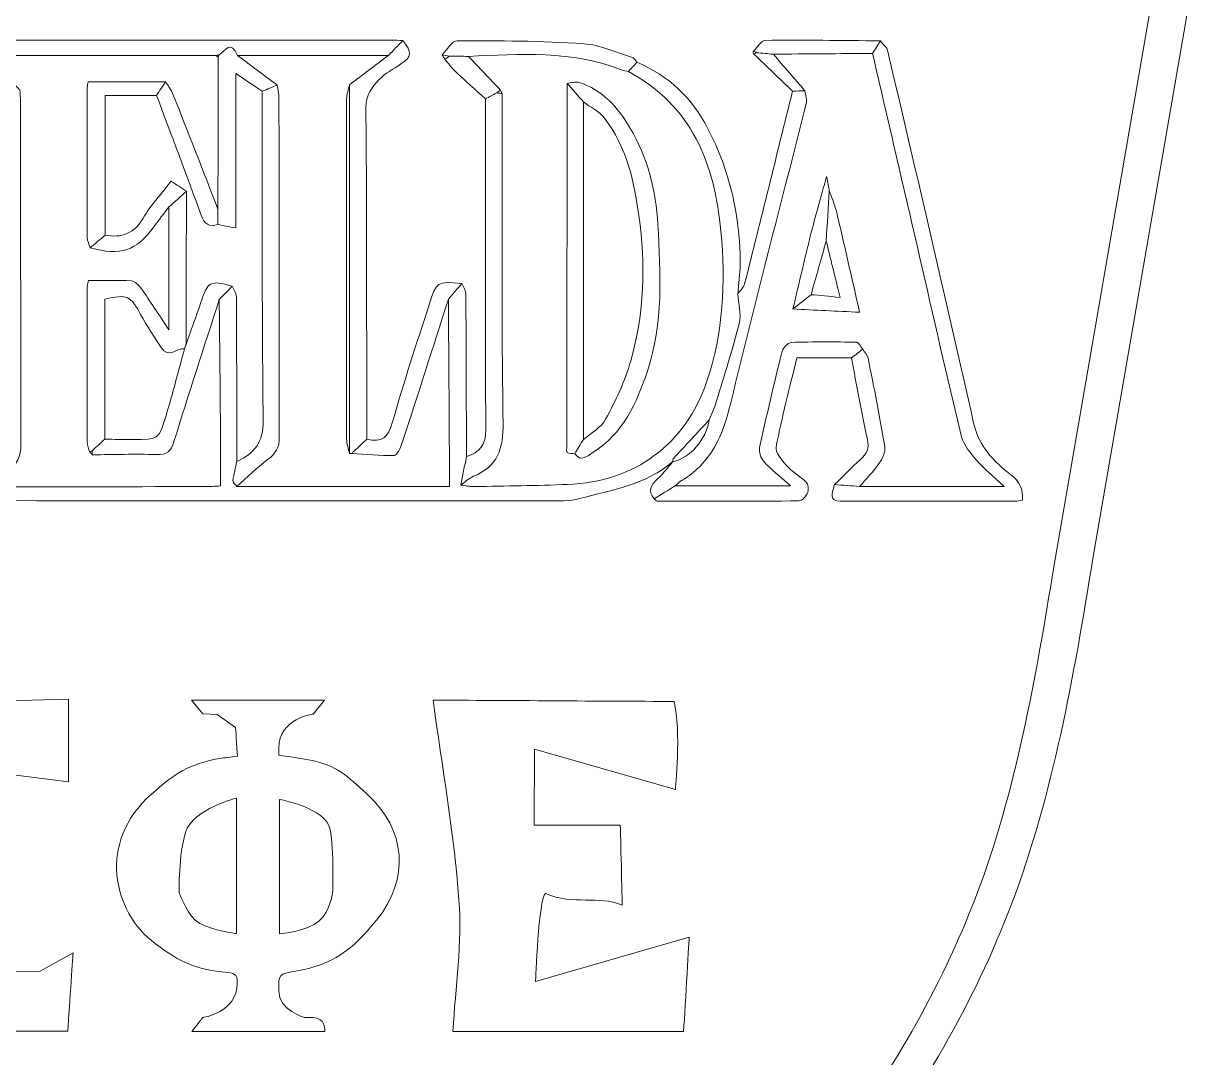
# Model space of a CAD drawing. Header units: inches. Extents: x 0 to 12, y 0 to 12.
# Drawn here: x 1.78 to 2.808, y 9.18 to 10.085 of the extents above; entities that cross this region are included whole.
import ezdxf

# ---------------------------------------------------------------- set-up
doc = ezdxf.new("R2010")
doc.units = ezdxf.units.IN
doc.header["$MEASUREMENT"] = 0

msp = doc.modelspace()

# ---------------------------------------------------------------- linework, layer by layer
at = {"color": 250, "lineweight": 0}
msp.add_line((2.7159, 9.6169), (2.8084, 10.1521), dxfattribs=at)
at = {"color": 5, "lineweight": 0}
msp.add_line((2.6817, 9.6097), (2.7695, 10.1181), dxfattribs=at)
for points, knots in [([(2.1118, 10.0703), (2.1076, 10.066), (2.1033, 10.0617), (2.0991, 10.0574), (2.0551, 10.0574), (2.011, 10.0574), (1.967, 10.0574), (1.9616, 10.0711), (1.956, 10.0617), (1.9505, 10.0575), (1.9495, 10.0575), (1.9486, 10.0574), (1.9476, 10.0574), (1.8816, 10.0574), (1.8157, 10.0574), (1.7497, 10.0574), (1.7487, 10.0574), (1.7477, 10.0574), (1.7468, 10.0574), (1.7439, 10.0586), (1.741, 10.0599), (1.7372, 10.0615), (1.7395, 10.0649), (1.7414, 10.0678), (1.7433, 10.0707), (1.8625, 10.0707), (1.9817, 10.0707), (2.1009, 10.0707), (2.1045, 10.0707), (2.1082, 10.0705), (2.1118, 10.0703)], [0, 0, 0, 0, 1, 1, 1, 2, 2, 2, 3, 3, 3, 4, 4, 4, 5, 5, 5, 6, 6, 6, 7, 7, 7, 8, 8, 8, 9, 9, 9, 10, 10, 10, 10]), ([(2.0017, 10.0314), (1.9974, 10.0296), (1.993, 10.0278), (1.9887, 10.026), (1.9814, 10.0308), (1.9741, 10.0357), (1.9654, 10.0415), (1.9654, 9.9957), (1.9654, 9.9516), (1.9654, 9.9063), (1.9594, 9.9074), (1.9546, 9.9083), (1.9498, 9.9093), (1.9498, 9.9138), (1.9498, 9.9183), (1.9498, 9.9229), (1.95, 9.9672), (1.9501, 10.0115), (1.9502, 10.0558), (1.9504, 10.0564), (1.9505, 10.0569), (1.9505, 10.0575), (1.956, 10.0617), (1.9616, 10.0711), (1.967, 10.0574), (1.9785, 10.0487), (1.9901, 10.04), (2.0017, 10.0314)], [0, 0, 0, 0, 1, 1, 1, 2, 2, 2, 3, 3, 3, 4, 4, 4, 5, 5, 5, 6, 6, 6, 7, 7, 7, 8, 8, 8, 9, 9, 9, 9]), ([(2.1118, 10.0703), (2.12, 10.0604), (2.1196, 10.0561), (2.1098, 10.0496), (2.1034, 10.0453), (2.0962, 10.0416), (2.091, 10.0362), (2.0846, 10.0296), (2.0793, 10.0229), (2.0794, 10.0114), (2.0803, 9.9147), (2.08, 9.818), (2.0801, 9.7213), (2.0758, 9.7172), (2.0714, 9.7131), (2.067, 9.709), (2.0664, 9.709), (2.0657, 9.7089), (2.0651, 9.7089), (2.0651, 9.8165), (2.0651, 9.9241), (2.0651, 10.0317), (2.0764, 10.0403), (2.0878, 10.0488), (2.0991, 10.0574), (2.1033, 10.0617), (2.1076, 10.066), (2.1118, 10.0703)], [0, 0, 0, 0, 1, 1, 1, 2, 2, 2, 3, 3, 3, 4, 4, 4, 5, 5, 5, 6, 6, 6, 7, 7, 7, 8, 8, 8, 9, 9, 9, 9]), ([(2.3167, 10.0514), (2.3142, 10.0487), (2.3117, 10.046), (2.3092, 10.0433), (2.3073, 10.0438), (2.3052, 10.044), (2.3033, 10.0447), (2.2598, 10.062), (2.2143, 10.0583), (2.1691, 10.0565), (2.1636, 10.0566), (2.1581, 10.0567), (2.1526, 10.0568), (2.1504, 10.0572), (2.1482, 10.0576), (2.1461, 10.058), (2.1505, 10.0622), (2.1548, 10.0702), (2.1592, 10.0702), (2.1962, 10.0703), (2.2332, 10.07), (2.27, 10.0676), (2.2842, 10.0666), (2.2981, 10.0601), (2.312, 10.0559), (2.3139, 10.0553), (2.3152, 10.0529), (2.3167, 10.0514)], [0, 0, 0, 0, 1, 1, 1, 2, 2, 2, 3, 3, 3, 4, 4, 4, 5, 5, 5, 6, 6, 6, 7, 7, 7, 8, 8, 8, 9, 9, 9, 9]), ([(2.1972, 10.027), (2.1878, 10.0368), (2.1785, 10.0467), (2.1691, 10.0565), (2.2143, 10.0583), (2.2598, 10.062), (2.3033, 10.0447), (2.3052, 10.044), (2.3073, 10.0438), (2.3092, 10.0433), (2.3649, 10.0133), (2.3846, 9.9627), (2.3902, 9.9034), (2.3944, 9.8587), (2.3924, 9.8149), (2.3779, 9.7722), (2.3591, 9.7167), (2.3147, 9.684), (2.256, 9.6818), (2.2288, 9.6808), (2.2016, 9.6804), (2.1744, 9.6799), (2.1704, 9.6798), (2.1664, 9.6808), (2.1625, 9.6813), (2.1661, 9.6839), (2.1695, 9.6872), (2.1735, 9.6889), (2.1948, 9.6976), (2.1999, 9.713), (2.1995, 9.7356), (2.1981, 9.8317), (2.1988, 9.9278), (2.1988, 10.0239), (2.1982, 10.025), (2.1977, 10.026), (2.1972, 10.027)], [0, 0, 0, 0, 1, 1, 1, 2, 2, 2, 3, 3, 3, 4, 4, 4, 5, 5, 5, 6, 6, 6, 7, 7, 7, 8, 8, 8, 9, 9, 9, 10, 10, 10, 11, 11, 11, 12, 12, 12, 12]), ([(2.5299, 10.0701), (2.5276, 10.0665), (2.5253, 10.0628), (2.523, 10.0591), (2.4941, 10.0589), (2.4651, 10.0587), (2.4362, 10.0584), (2.4313, 10.0589), (2.4264, 10.0593), (2.4216, 10.0597), (2.4207, 10.0602), (2.4198, 10.0606), (2.4189, 10.0611), (2.4222, 10.0644), (2.4254, 10.0704), (2.4288, 10.0705), (2.4625, 10.0709), (2.4962, 10.0704), (2.5299, 10.0701)], [0, 0, 0, 0, 1, 1, 1, 2, 2, 2, 3, 3, 3, 4, 4, 4, 5, 5, 5, 6, 6, 6, 6]), ([(2.5299, 10.0701), (2.5321, 10.0671), (2.5356, 10.0643), (2.5364, 10.0608), (2.5617, 9.9524), (2.5873, 9.8441), (2.6115, 9.7354), (2.616, 9.7148), (2.6291, 9.7021), (2.6437, 9.6906), (2.652, 9.6841), (2.6549, 9.678), (2.6543, 9.668), (2.6521, 9.6677), (2.6499, 9.6672), (2.6476, 9.6672), (2.598, 9.6671), (2.5484, 9.6671), (2.4987, 9.6671), (2.4866, 9.6671), (2.4856, 9.6689), (2.4898, 9.6817), (2.4971, 9.6812), (2.5043, 9.6806), (2.5116, 9.68), (2.5528, 9.68), (2.5941, 9.68), (2.6382, 9.68), (2.6285, 9.6891), (2.6206, 9.6955), (2.6141, 9.703), (2.6088, 9.7091), (2.6028, 9.7161), (2.601, 9.7236), (2.5882, 9.776), (2.5763, 9.8286), (2.5642, 9.8812), (2.5505, 9.9405), (2.5367, 9.9998), (2.523, 10.0591), (2.5253, 10.0628), (2.5276, 10.0665), (2.5299, 10.0701)], [0, 0, 0, 0, 1, 1, 1, 2, 2, 2, 3, 3, 3, 4, 4, 4, 5, 5, 5, 6, 6, 6, 7, 7, 7, 8, 8, 8, 9, 9, 9, 10, 10, 10, 11, 11, 11, 12, 12, 12, 13, 13, 13, 14, 14, 14, 14]), ([(2.3167, 10.0514), (2.3445, 10.0395), (2.3648, 10.0206), (2.3789, 9.9932), (2.3983, 9.9557), (2.4071, 9.9164), (2.4071, 9.8747), (2.4071, 9.866), (2.4057, 9.8573), (2.4049, 9.8485), (2.4055, 9.8402), (2.4082, 9.8314), (2.4064, 9.8236), (2.4007, 9.8006), (2.3934, 9.7779), (2.3865, 9.7551), (2.3848, 9.7494), (2.3822, 9.7439), (2.38, 9.7383), (2.3695, 9.7269), (2.3589, 9.7155), (2.3483, 9.7041), (2.3479, 9.7036), (2.3482, 9.7025), (2.3482, 9.7017), (2.3482, 9.7017), (2.3482, 9.7019), (2.3482, 9.7019), (2.3247, 9.6815), (2.2948, 9.677), (2.2663, 9.6694), (2.2578, 9.6671), (2.2485, 9.6674), (2.2396, 9.6674), (2.0853, 9.6673), (1.9309, 9.6672), (1.7766, 9.6676), (1.7648, 9.6676), (1.7601, 9.6633), (1.7571, 9.6526), (1.7501, 9.6277), (1.7418, 9.6033), (1.7346, 9.5785), (1.7321, 9.57), (1.7285, 9.5665), (1.7188, 9.5665), (1.5959, 9.5668), (1.4729, 9.5666), (1.35, 9.5661), (1.3384, 9.5661), (1.334, 9.5709), (1.3338, 9.5815), (1.3392, 9.5811), (1.3447, 9.5806), (1.3501, 9.5801), (1.3553, 9.5799), (1.3606, 9.5794), (1.3659, 9.5794), (1.4549, 9.5794), (1.5439, 9.5794), (1.633, 9.5794), (1.6578, 9.5794), (1.6826, 9.5791), (1.7074, 9.5796), (1.7114, 9.5797), (1.7179, 9.5822), (1.7189, 9.5851), (1.7299, 9.6161), (1.74, 9.6473), (1.7503, 9.6785), (1.7551, 9.679), (1.76, 9.6798), (1.7648, 9.6798), (1.8225, 9.6799), (1.8803, 9.6798), (1.9381, 9.6799), (1.9424, 9.6799), (1.9467, 9.6802), (1.9521, 9.6805), (1.9521, 9.6991), (1.9522, 9.7165), (1.952, 9.7339), (1.9518, 9.7705), (1.9514, 9.8071), (1.951, 9.8437), (1.9548, 9.8476), (1.9586, 9.8515), (1.9624, 9.8554), (1.9637, 9.8523), (1.966, 9.8492), (1.966, 9.8461), (1.9663, 9.798), (1.9663, 9.75), (1.9664, 9.7019), (1.9652, 9.6964), (1.9637, 9.6909), (1.963, 9.6853), (1.9628, 9.6837), (1.9652, 9.6817), (1.9664, 9.68), (2.0281, 9.68), (2.0898, 9.68), (2.1525, 9.68), (2.1525, 9.6918), (2.1526, 9.7019), (2.1525, 9.712), (2.1522, 9.756), (2.1519, 9.7999), (2.1516, 9.8439), (2.1555, 9.8485), (2.1594, 9.8532), (2.1634, 9.8578), (2.1646, 9.8547), (2.1669, 9.8516), (2.1669, 9.8485), (2.1673, 9.8011), (2.1673, 9.7536), (2.1674, 9.7062), (2.1658, 9.6979), (2.1641, 9.6896), (2.1625, 9.6813), (2.1664, 9.6808), (2.1704, 9.6798), (2.1744, 9.6799), (2.2016, 9.6804), (2.2288, 9.6808), (2.256, 9.6818), (2.3147, 9.684), (2.3591, 9.7167), (2.3779, 9.7722), (2.3924, 9.8149), (2.3944, 9.8587), (2.3902, 9.9034), (2.3846, 9.9627), (2.3649, 10.0133), (2.3092, 10.0433), (2.3117, 10.046), (2.3142, 10.0487), (2.3167, 10.0514)], [0, 0, 0, 0, 1, 1, 1, 2, 2, 2, 3, 3, 3, 4, 4, 4, 5, 5, 5, 6, 6, 6, 7, 7, 7, 8, 8, 8, 9, 9, 9, 10, 10, 10, 11, 11, 11, 12, 12, 12, 13, 13, 13, 14, 14, 14, 15, 15, 15, 16, 16, 16, 17, 17, 17, 18, 18, 18, 19, 19, 19, 20, 20, 20, 21, 21, 21, 22, 22, 22, 23, 23, 23, 24, 24, 24, 25, 25, 25, 26, 26, 26, 27, 27, 27, 28, 28, 28, 29, 29, 29, 30, 30, 30, 31, 31, 31, 32, 32, 32, 33, 33, 33, 34, 34, 34, 35, 35, 35, 36, 36, 36, 37, 37, 37, 38, 38, 38, 39, 39, 39, 40, 40, 40, 41, 41, 41, 42, 42, 42, 43, 43, 43, 44, 44, 44, 45, 45, 45, 46, 46, 46, 46]), ([(1.7497, 10.0574), (1.8157, 10.0574), (1.8816, 10.0574), (1.9476, 10.0574), (1.9485, 10.0569), (1.9493, 10.0563), (1.9502, 10.0558), (1.9501, 10.0115), (1.95, 9.9672), (1.9498, 9.9229), (1.9368, 9.9564), (1.9238, 9.99), (1.9105, 10.0234), (1.909, 10.0273), (1.9063, 10.0307), (1.9041, 10.0343), (1.8817, 10.0343), (1.8593, 10.0343), (1.8362, 10.0343), (1.836, 10.033), (1.8355, 10.031), (1.8355, 10.0291), (1.8354, 9.9854), (1.8354, 9.9416), (1.8355, 9.8979), (1.8355, 9.8949), (1.8371, 9.8919), (1.8379, 9.8889), (1.8649, 9.8817), (1.8782, 9.8861), (1.8937, 9.9072), (1.898, 9.9131), (1.9025, 9.9188), (1.9069, 9.9247), (1.9069, 9.8898), (1.9069, 9.855), (1.9069, 9.8172), (1.8978, 9.8309), (1.8906, 9.8422), (1.8829, 9.853), (1.8808, 9.856), (1.8772, 9.8598), (1.8741, 9.86), (1.8617, 9.8608), (1.8493, 9.8603), (1.8364, 9.8603), (1.8359, 9.857), (1.8354, 9.8551), (1.8354, 9.8531), (1.8354, 9.8085), (1.8353, 9.7638), (1.8355, 9.7192), (1.8355, 9.7161), (1.8368, 9.713), (1.8376, 9.7099), (1.8384, 9.7092), (1.8392, 9.7085), (1.8399, 9.7078), (1.8587, 9.7079), (1.8774, 9.7086), (1.8961, 9.7079), (1.9054, 9.7075), (1.9087, 9.711), (1.9113, 9.7193), (1.9242, 9.7608), (1.9377, 9.8022), (1.951, 9.8437), (1.9514, 9.8071), (1.9518, 9.7705), (1.952, 9.7339), (1.9522, 9.7165), (1.9521, 9.6991), (1.9521, 9.6805), (1.9467, 9.6802), (1.9424, 9.6799), (1.9381, 9.6799), (1.8803, 9.6798), (1.8225, 9.6799), (1.7648, 9.6798), (1.76, 9.6798), (1.7551, 9.679), (1.7503, 9.6785), (1.7503, 9.6785), (1.7496, 9.6795), (1.7496, 9.6795), (1.7545, 9.6842), (1.7589, 9.6899), (1.7646, 9.6934), (1.774, 9.699), (1.7774, 9.7061), (1.7774, 9.7172), (1.777, 9.816), (1.7772, 9.9148), (1.7771, 10.0135), (1.7771, 10.018), (1.7767, 10.0224), (1.7765, 10.0269), (1.7675, 10.0364), (1.7584, 10.0459), (1.7494, 10.0554), (1.7495, 10.0561), (1.7496, 10.0567), (1.7497, 10.0574)], [0, 0, 0, 0, 1, 1, 1, 2, 2, 2, 3, 3, 3, 4, 4, 4, 5, 5, 5, 6, 6, 6, 7, 7, 7, 8, 8, 8, 9, 9, 9, 10, 10, 10, 11, 11, 11, 12, 12, 12, 13, 13, 13, 14, 14, 14, 15, 15, 15, 16, 16, 16, 17, 17, 17, 18, 18, 18, 19, 19, 19, 20, 20, 20, 21, 21, 21, 22, 22, 22, 23, 23, 23, 24, 24, 24, 25, 25, 25, 26, 26, 26, 27, 27, 27, 28, 28, 28, 29, 29, 29, 30, 30, 30, 31, 31, 31, 32, 32, 32, 33, 33, 33, 34, 34, 34, 34]), ([(1.9505, 10.0575), (1.9505, 10.0569), (1.9504, 10.0564), (1.9502, 10.0558), (1.9493, 10.0563), (1.9485, 10.0569), (1.9476, 10.0574), (1.9486, 10.0574), (1.9495, 10.0575), (1.9505, 10.0575)], [0, 0, 0, 0, 1, 1, 1, 2, 2, 2, 3, 3, 3, 3]), ([(2.067, 9.709), (2.0794, 9.7082), (2.0918, 9.7067), (2.1041, 9.7071), (2.1067, 9.7072), (2.1099, 9.7142), (2.1113, 9.7185), (2.1249, 9.7603), (2.1382, 9.8021), (2.1516, 9.8439), (2.1519, 9.7999), (2.1522, 9.756), (2.1525, 9.712), (2.1526, 9.7019), (2.1525, 9.6918), (2.1525, 9.68), (2.0898, 9.68), (2.0281, 9.68), (1.9664, 9.68), (1.9753, 9.6879), (1.9837, 9.6964), (1.9933, 9.7035), (2.0005, 9.7088), (2.0037, 9.7142), (2.0036, 9.7235), (2.0033, 9.8223), (2.0034, 9.921), (2.0033, 10.0197), (2.0033, 10.0236), (2.0023, 10.0275), (2.0017, 10.0314), (1.9901, 10.04), (1.9785, 10.0487), (1.967, 10.0574), (2.011, 10.0574), (2.0551, 10.0574), (2.0991, 10.0574), (2.0878, 10.0488), (2.0764, 10.0403), (2.0651, 10.0317), (2.0642, 10.0275), (2.0625, 10.0233), (2.0625, 10.0191), (2.0624, 9.9199), (2.0624, 9.8206), (2.0625, 9.7214), (2.0625, 9.7172), (2.0642, 9.7131), (2.0651, 9.7089), (2.0657, 9.7089), (2.0664, 9.709), (2.067, 9.709)], [0, 0, 0, 0, 1, 1, 1, 2, 2, 2, 3, 3, 3, 4, 4, 4, 5, 5, 5, 6, 6, 6, 7, 7, 7, 8, 8, 8, 9, 9, 9, 10, 10, 10, 11, 11, 11, 12, 12, 12, 13, 13, 13, 14, 14, 14, 15, 15, 15, 16, 16, 16, 17, 17, 17, 17]), ([(2.1526, 10.0568), (2.1513, 10.0558), (2.1499, 10.0549), (2.1486, 10.054), (2.1478, 10.0553), (2.1469, 10.0566), (2.1461, 10.058), (2.1482, 10.0576), (2.1504, 10.0572), (2.1526, 10.0568)], [0, 0, 0, 0, 1, 1, 1, 2, 2, 2, 3, 3, 3, 3]), ([(2.1526, 10.0568), (2.1581, 10.0567), (2.1636, 10.0566), (2.1691, 10.0565), (2.1785, 10.0467), (2.1878, 10.0368), (2.1972, 10.027), (2.1961, 10.0262), (2.195, 10.0254), (2.1939, 10.0246), (2.1907, 10.0228), (2.1874, 10.0211), (2.1842, 10.0193), (2.1753, 10.0273), (2.1663, 10.0352), (2.1576, 10.0435), (2.1542, 10.0466), (2.1516, 10.0504), (2.1486, 10.054), (2.1499, 10.0549), (2.1513, 10.0558), (2.1526, 10.0568)], [0, 0, 0, 0, 1, 1, 1, 2, 2, 2, 3, 3, 3, 4, 4, 4, 5, 5, 5, 6, 6, 6, 7, 7, 7, 7]), ([(2.4638, 10.0263), (2.4546, 10.037), (2.4454, 10.0477), (2.4362, 10.0584), (2.4651, 10.0587), (2.4941, 10.0589), (2.523, 10.0591), (2.5367, 9.9998), (2.5505, 9.9405), (2.5642, 9.8812), (2.5763, 9.8286), (2.5882, 9.776), (2.601, 9.7236), (2.6028, 9.7161), (2.6088, 9.7091), (2.6141, 9.703), (2.6206, 9.6955), (2.6285, 9.6891), (2.6382, 9.68), (2.5941, 9.68), (2.5528, 9.68), (2.5116, 9.68), (2.5173, 9.6866), (2.5236, 9.6929), (2.5286, 9.7), (2.5315, 9.7041), (2.5344, 9.7101), (2.5337, 9.7147), (2.5295, 9.7407), (2.5243, 9.7666), (2.5191, 9.7924), (2.5186, 9.7952), (2.516, 9.7976), (2.5144, 9.8002), (2.5127, 9.8023), (2.511, 9.8062), (2.5092, 9.8062), (2.4901, 9.8067), (2.471, 9.8068), (2.4519, 9.8061), (2.449, 9.806), (2.4447, 9.8014), (2.4438, 9.7981), (2.4368, 9.7702), (2.4302, 9.7422), (2.4241, 9.7141), (2.4233, 9.7104), (2.4252, 9.7048), (2.4278, 9.7019), (2.434, 9.695), (2.4414, 9.6893), (2.4512, 9.6805), (2.4152, 9.6805), (2.3828, 9.6805), (2.3503, 9.6805), (2.3518, 9.6819), (2.3531, 9.6836), (2.3548, 9.6846), (2.3819, 9.7001), (2.3922, 9.7252), (2.3992, 9.7545), (2.4199, 9.8417), (2.443, 9.9283), (2.465, 10.0151), (2.4659, 10.0186), (2.4642, 10.0226), (2.4638, 10.0263)], [0, 0, 0, 0, 1, 1, 1, 2, 2, 2, 3, 3, 3, 4, 4, 4, 5, 5, 5, 6, 6, 6, 7, 7, 7, 8, 8, 8, 9, 9, 9, 10, 10, 10, 11, 11, 11, 12, 12, 12, 13, 13, 13, 14, 14, 14, 15, 15, 15, 16, 16, 16, 17, 17, 17, 18, 18, 18, 19, 19, 19, 20, 20, 20, 21, 21, 21, 22, 22, 22, 22]), ([(2.4216, 10.0597), (2.4207, 10.0594), (2.4198, 10.059), (2.4189, 10.0587), (2.4187, 10.0592), (2.4185, 10.0597), (2.4184, 10.0603), (2.4184, 10.0605), (2.4187, 10.0608), (2.4189, 10.0611), (2.4198, 10.0606), (2.4207, 10.0602), (2.4216, 10.0597)], [0, 0, 0, 0, 1, 1, 1, 2, 2, 2, 3, 3, 3, 4, 4, 4, 4]), ([(2.4216, 10.0597), (2.4264, 10.0593), (2.4313, 10.0589), (2.4362, 10.0584), (2.4454, 10.0477), (2.4546, 10.037), (2.4638, 10.0263), (2.4602, 10.0263), (2.4566, 10.0262), (2.453, 10.0261), (2.4416, 10.037), (2.4303, 10.0478), (2.4189, 10.0587), (2.4198, 10.059), (2.4207, 10.0594), (2.4216, 10.0597)], [0, 0, 0, 0, 1, 1, 1, 2, 2, 2, 3, 3, 3, 4, 4, 4, 5, 5, 5, 5]), ([(1.8961, 10.0223), (1.8815, 10.0223), (1.8669, 10.0223), (1.8511, 10.0223), (1.8511, 9.981), (1.8511, 9.9405), (1.8511, 9.9), (1.8467, 9.8963), (1.8423, 9.8926), (1.8379, 9.8889), (1.8371, 9.8919), (1.8355, 9.8949), (1.8355, 9.8979), (1.8354, 9.9416), (1.8354, 9.9854), (1.8355, 10.0291), (1.8355, 10.031), (1.836, 10.033), (1.8362, 10.0343), (1.8593, 10.0343), (1.8817, 10.0343), (1.9041, 10.0343), (1.9014, 10.0303), (1.8987, 10.0263), (1.8961, 10.0223)], [0, 0, 0, 0, 1, 1, 1, 2, 2, 2, 3, 3, 3, 4, 4, 4, 5, 5, 5, 6, 6, 6, 7, 7, 7, 8, 8, 8, 8]), ([(1.8961, 10.0223), (1.8987, 10.0263), (1.9014, 10.0303), (1.9041, 10.0343), (1.9063, 10.0307), (1.909, 10.0273), (1.9105, 10.0234), (1.9238, 9.99), (1.9368, 9.9564), (1.9498, 9.9229), (1.9498, 9.9183), (1.9498, 9.9138), (1.9498, 9.9093), (1.9421, 9.9069), (1.938, 9.9098), (1.9352, 9.9174), (1.9225, 9.9525), (1.9092, 9.9874), (1.8961, 10.0223)], [0, 0, 0, 0, 1, 1, 1, 2, 2, 2, 3, 3, 3, 4, 4, 4, 5, 5, 5, 6, 6, 6, 6]), ([(1.9664, 9.7019), (1.9818, 9.709), (1.9897, 9.7185), (1.9895, 9.7379), (1.9882, 9.8339), (1.9888, 9.9299), (1.9887, 10.026), (1.993, 10.0278), (1.9974, 10.0296), (2.0017, 10.0314), (2.0023, 10.0275), (2.0033, 10.0236), (2.0033, 10.0197), (2.0034, 9.921), (2.0033, 9.8223), (2.0036, 9.7235), (2.0037, 9.7142), (2.0005, 9.7088), (1.9933, 9.7035), (1.9837, 9.6964), (1.9753, 9.6879), (1.9664, 9.68), (1.9652, 9.6817), (1.9628, 9.6837), (1.963, 9.6853), (1.9637, 9.6909), (1.9652, 9.6964), (1.9664, 9.7019)], [0, 0, 0, 0, 1, 1, 1, 2, 2, 2, 3, 3, 3, 4, 4, 4, 5, 5, 5, 6, 6, 6, 7, 7, 7, 8, 8, 8, 9, 9, 9, 9]), ([(2.0651, 9.7089), (2.0642, 9.7131), (2.0625, 9.7172), (2.0625, 9.7214), (2.0624, 9.8206), (2.0624, 9.9199), (2.0625, 10.0191), (2.0625, 10.0233), (2.0642, 10.0275), (2.0651, 10.0317), (2.0651, 9.9241), (2.0651, 9.8165), (2.0651, 9.7089)], [0, 0, 0, 0, 1, 1, 1, 2, 2, 2, 3, 3, 3, 4, 4, 4, 4]), ([(2.2623, 9.7087), (2.268, 9.701), (2.2735, 9.7069), (2.2781, 9.7097), (2.3045, 9.7264), (2.3165, 9.7529), (2.3259, 9.7811), (2.3399, 9.823), (2.3374, 9.8664), (2.3351, 9.9093), (2.3335, 9.9389), (2.3261, 9.968), (2.3105, 9.9941), (2.2999, 10.0119), (2.2867, 10.0272), (2.2661, 10.0337), (2.263, 10.0347), (2.2591, 10.0332), (2.2556, 10.0329), (2.2555, 9.9271), (2.2554, 9.8213), (2.2554, 9.7155), (2.2554, 9.7135), (2.2547, 9.7104), (2.2557, 9.7097), (2.2573, 9.7085), (2.26, 9.709), (2.2623, 9.7087)], [0, 0, 0, 0, 1, 1, 1, 2, 2, 2, 3, 3, 3, 4, 4, 4, 5, 5, 5, 6, 6, 6, 7, 7, 7, 8, 8, 8, 9, 9, 9, 9]), ([(2.2699, 9.7212), (2.2673, 9.7171), (2.2648, 9.7129), (2.2623, 9.7087), (2.26, 9.709), (2.2573, 9.7085), (2.2557, 9.7097), (2.2547, 9.7104), (2.2554, 9.7135), (2.2554, 9.7155), (2.2554, 9.8213), (2.2555, 9.9271), (2.2556, 10.0329), (2.2603, 10.0275), (2.2651, 10.0222), (2.2698, 10.0168), (2.2698, 9.9183), (2.2698, 9.8198), (2.2699, 9.7212)], [0, 0, 0, 0, 1, 1, 1, 2, 2, 2, 3, 3, 3, 4, 4, 4, 5, 5, 5, 6, 6, 6, 6]), ([(2.2556, 10.0329), (2.2591, 10.0332), (2.263, 10.0347), (2.2661, 10.0337), (2.2867, 10.0272), (2.2999, 10.0119), (2.3105, 9.9941), (2.3261, 9.968), (2.3335, 9.9389), (2.3351, 9.9093), (2.3374, 9.8664), (2.3399, 9.823), (2.3259, 9.7811), (2.3165, 9.7529), (2.3045, 9.7264), (2.2781, 9.7097), (2.2735, 9.7069), (2.268, 9.701), (2.2623, 9.7087), (2.2648, 9.7129), (2.2673, 9.7171), (2.2699, 9.7212), (2.2765, 9.727), (2.2854, 9.7315), (2.2893, 9.7388), (2.2981, 9.7551), (2.3062, 9.7723), (2.3113, 9.79), (2.3232, 9.8316), (2.3243, 9.8743), (2.3184, 9.917), (2.3143, 9.9473), (2.3075, 9.9773), (2.2884, 10.0023), (2.2838, 10.0083), (2.2761, 10.012), (2.2698, 10.0168), (2.2651, 10.0222), (2.2603, 10.0275), (2.2556, 10.0329)], [0, 0, 0, 0, 1, 1, 1, 2, 2, 2, 3, 3, 3, 4, 4, 4, 5, 5, 5, 6, 6, 6, 7, 7, 7, 8, 8, 8, 9, 9, 9, 10, 10, 10, 11, 11, 11, 12, 12, 12, 13, 13, 13, 13]), ([(2.1625, 9.6813), (2.1641, 9.6896), (2.1658, 9.6979), (2.1674, 9.7062), (2.1793, 9.7097), (2.1845, 9.7165), (2.1844, 9.73), (2.1838, 9.8264), (2.1841, 9.9229), (2.1842, 10.0193), (2.1874, 10.0211), (2.1907, 10.0228), (2.1939, 10.0246), (2.1955, 10.0244), (2.1971, 10.0242), (2.1988, 10.0239), (2.1988, 9.9278), (2.1981, 9.8317), (2.1995, 9.7356), (2.1999, 9.713), (2.1948, 9.6976), (2.1735, 9.6889), (2.1695, 9.6872), (2.1661, 9.6839), (2.1625, 9.6813)], [0, 0, 0, 0, 1, 1, 1, 2, 2, 2, 3, 3, 3, 4, 4, 4, 5, 5, 5, 6, 6, 6, 7, 7, 7, 8, 8, 8, 8]), ([(2.1972, 10.027), (2.1977, 10.026), (2.1982, 10.025), (2.1988, 10.0239), (2.1971, 10.0242), (2.1955, 10.0244), (2.1939, 10.0246), (2.195, 10.0254), (2.1961, 10.0262), (2.1972, 10.027)], [0, 0, 0, 0, 1, 1, 1, 2, 2, 2, 3, 3, 3, 3]), ([(2.38, 9.7383), (2.3822, 9.7439), (2.3848, 9.7494), (2.3865, 9.7551), (2.3934, 9.7779), (2.4007, 9.8006), (2.4064, 9.8236), (2.4082, 9.8314), (2.4055, 9.8402), (2.4049, 9.8485), (2.407, 9.8515), (2.4102, 9.8542), (2.411, 9.8575), (2.4252, 9.9137), (2.439, 9.9699), (2.453, 10.0261), (2.4566, 10.0262), (2.4602, 10.0263), (2.4638, 10.0263), (2.4642, 10.0226), (2.4659, 10.0186), (2.465, 10.0151), (2.443, 9.9283), (2.4199, 9.8417), (2.3992, 9.7545), (2.3922, 9.7252), (2.3819, 9.7001), (2.3548, 9.6846), (2.3531, 9.6836), (2.3518, 9.6819), (2.3503, 9.6805), (2.3441, 9.6768), (2.3379, 9.673), (2.3317, 9.6693), (2.3259, 9.6763), (2.329, 9.6813), (2.3348, 9.6866), (2.3398, 9.6912), (2.3438, 9.6968), (2.3482, 9.7019), (2.3482, 9.7019), (2.3482, 9.7017), (2.3482, 9.7017), (2.363, 9.7046), (2.3774, 9.7211), (2.38, 9.7383)], [0, 0, 0, 0, 1, 1, 1, 2, 2, 2, 3, 3, 3, 4, 4, 4, 5, 5, 5, 6, 6, 6, 7, 7, 7, 8, 8, 8, 9, 9, 9, 10, 10, 10, 11, 11, 11, 12, 12, 12, 13, 13, 13, 14, 14, 14, 15, 15, 15, 15]), ([(2.4851, 9.9389), (2.4845, 9.9422), (2.4839, 9.9455), (2.4827, 9.9513), (2.4776, 9.9327), (2.4729, 9.9165), (2.4688, 9.9002), (2.4634, 9.8786), (2.4584, 9.857), (2.4533, 9.8354), (2.4723, 9.8344), (2.4914, 9.8335), (2.5117, 9.8325), (2.5046, 9.8636), (2.4981, 9.8923), (2.4913, 9.921), (2.4898, 9.9271), (2.4872, 9.9329), (2.4851, 9.9389)], [0, 0, 0, 0, 1, 1, 1, 2, 2, 2, 3, 3, 3, 4, 4, 4, 5, 5, 5, 6, 6, 6, 6]), ([(2.4851, 9.9389), (2.4842, 9.9242), (2.4833, 9.9096), (2.4824, 9.8949), (2.478, 9.8793), (2.4736, 9.8636), (2.4692, 9.8479), (2.4639, 9.8437), (2.4586, 9.8396), (2.4533, 9.8354), (2.4584, 9.857), (2.4634, 9.8786), (2.4688, 9.9002), (2.4729, 9.9165), (2.4776, 9.9327), (2.4827, 9.9513), (2.4839, 9.9455), (2.4845, 9.9422), (2.4851, 9.9389)], [0, 0, 0, 0, 1, 1, 1, 2, 2, 2, 3, 3, 3, 4, 4, 4, 5, 5, 5, 6, 6, 6, 6]), ([(1.9219, 9.8043), (1.9215, 9.8031), (1.9211, 9.8018), (1.9206, 9.8006), (1.9139, 9.8014), (1.9065, 9.7916), (1.9002, 9.8017), (1.8942, 9.8112), (1.8875, 9.8205), (1.8822, 9.8305), (1.8734, 9.847), (1.8705, 9.8486), (1.8508, 9.844), (1.8508, 9.8032), (1.8508, 9.7624), (1.8508, 9.7215), (1.8471, 9.718), (1.8434, 9.7146), (1.8396, 9.7112), (1.8389, 9.7108), (1.8382, 9.7104), (1.8376, 9.7099), (1.8368, 9.713), (1.8355, 9.7161), (1.8355, 9.7192), (1.8353, 9.7638), (1.8354, 9.8085), (1.8354, 9.8531), (1.8354, 9.8551), (1.8359, 9.857), (1.8364, 9.8603), (1.8493, 9.8603), (1.8617, 9.8608), (1.8741, 9.86), (1.8772, 9.8598), (1.8808, 9.856), (1.8829, 9.853), (1.8906, 9.8422), (1.8978, 9.8309), (1.9069, 9.8172), (1.9069, 9.855), (1.9069, 9.8898), (1.9069, 9.9247), (1.912, 9.9292), (1.9172, 9.9338), (1.9223, 9.9384), (1.9222, 9.8937), (1.922, 9.849), (1.9219, 9.8043)], [0, 0, 0, 0, 1, 1, 1, 2, 2, 2, 3, 3, 3, 4, 4, 4, 5, 5, 5, 6, 6, 6, 7, 7, 7, 8, 8, 8, 9, 9, 9, 10, 10, 10, 11, 11, 11, 12, 12, 12, 13, 13, 13, 14, 14, 14, 15, 15, 15, 16, 16, 16, 16]), ([(1.8379, 9.8889), (1.8423, 9.8926), (1.8467, 9.8963), (1.8511, 9.9), (1.8655, 9.8975), (1.8765, 9.9011), (1.8844, 9.9149), (1.8908, 9.926), (1.8999, 9.9356), (1.9089, 9.9473), (1.9135, 9.9442), (1.9179, 9.9413), (1.9223, 9.9384), (1.9172, 9.9338), (1.912, 9.9292), (1.9069, 9.9247), (1.9025, 9.9188), (1.898, 9.9131), (1.8937, 9.9072), (1.8782, 9.8861), (1.8649, 9.8817), (1.8379, 9.8889)], [0, 0, 0, 0, 1, 1, 1, 2, 2, 2, 3, 3, 3, 4, 4, 4, 5, 5, 5, 6, 6, 6, 7, 7, 7, 7]), ([(2.4851, 9.9389), (2.4872, 9.9329), (2.4898, 9.9271), (2.4913, 9.921), (2.4981, 9.8923), (2.5046, 9.8636), (2.5117, 9.8325), (2.4914, 9.8335), (2.4723, 9.8344), (2.4533, 9.8354), (2.4586, 9.8396), (2.4639, 9.8437), (2.4692, 9.8479), (2.4768, 9.8472), (2.4844, 9.8465), (2.4946, 9.8455), (2.49, 9.8641), (2.4862, 9.8795), (2.4824, 9.8949), (2.4833, 9.9096), (2.4842, 9.9242), (2.4851, 9.9389)], [0, 0, 0, 0, 1, 1, 1, 2, 2, 2, 3, 3, 3, 4, 4, 4, 5, 5, 5, 6, 6, 6, 7, 7, 7, 7]), ([(1.9219, 9.8043), (1.9262, 9.8166), (1.9308, 9.8288), (1.9349, 9.8411), (1.9409, 9.8596), (1.943, 9.8608), (1.9624, 9.8554), (1.9586, 9.8515), (1.9548, 9.8476), (1.951, 9.8437), (1.9377, 9.8022), (1.9242, 9.7608), (1.9113, 9.7193), (1.9087, 9.711), (1.9054, 9.7075), (1.8961, 9.7079), (1.8774, 9.7086), (1.8587, 9.7079), (1.84, 9.7078), (1.8398, 9.7089), (1.8397, 9.71), (1.8396, 9.7112), (1.8434, 9.7146), (1.8471, 9.718), (1.8508, 9.7215), (1.8589, 9.7213), (1.8671, 9.7211), (1.8752, 9.721), (1.8978, 9.721), (1.8981, 9.7209), (1.9044, 9.7422), (1.9102, 9.7615), (1.9153, 9.7811), (1.9206, 9.8006), (1.9211, 9.8018), (1.9215, 9.8031), (1.9219, 9.8043)], [0, 0, 0, 0, 1, 1, 1, 2, 2, 2, 3, 3, 3, 4, 4, 4, 5, 5, 5, 6, 6, 6, 7, 7, 7, 8, 8, 8, 9, 9, 9, 10, 10, 10, 11, 11, 11, 12, 12, 12, 12]), ([(2.067, 9.709), (2.0714, 9.7131), (2.0758, 9.7172), (2.0801, 9.7213), (2.0932, 9.7182), (2.0991, 9.7229), (2.1028, 9.7366), (2.1123, 9.7711), (2.1239, 9.805), (2.1347, 9.8391), (2.1413, 9.8596), (2.1414, 9.8596), (2.1633, 9.8578), (2.1594, 9.8532), (2.1555, 9.8485), (2.1516, 9.8439), (2.1382, 9.8021), (2.1249, 9.7603), (2.1113, 9.7185), (2.1099, 9.7142), (2.1067, 9.7072), (2.1041, 9.7071), (2.0918, 9.7067), (2.0794, 9.7082), (2.067, 9.709)], [0, 0, 0, 0, 1, 1, 1, 2, 2, 2, 3, 3, 3, 4, 4, 4, 5, 5, 5, 6, 6, 6, 7, 7, 7, 8, 8, 8, 8]), ([(2.3317, 9.6693), (2.3379, 9.673), (2.3441, 9.6768), (2.3503, 9.6805), (2.3828, 9.6805), (2.4152, 9.6805), (2.4512, 9.6805), (2.4414, 9.6893), (2.434, 9.695), (2.4278, 9.7019), (2.4252, 9.7048), (2.4233, 9.7104), (2.4241, 9.7141), (2.4302, 9.7422), (2.4368, 9.7702), (2.4438, 9.7981), (2.4447, 9.8014), (2.449, 9.806), (2.4519, 9.8061), (2.471, 9.8068), (2.4901, 9.8067), (2.5092, 9.8062), (2.511, 9.8062), (2.5127, 9.8023), (2.5144, 9.8002), (2.5111, 9.7976), (2.5078, 9.7951), (2.5045, 9.7925), (2.4888, 9.7925), (2.473, 9.7925), (2.4567, 9.7925), (2.4503, 9.766), (2.4436, 9.7406), (2.4386, 9.7148), (2.4377, 9.7101), (2.4433, 9.7032), (2.4474, 9.6986), (2.4524, 9.693), (2.4594, 9.6892), (2.4648, 9.6839), (2.4666, 9.682), (2.4672, 9.6773), (2.4662, 9.6747), (2.4649, 9.6717), (2.4614, 9.6675), (2.4588, 9.6674), (2.4173, 9.667), (2.3759, 9.6671), (2.3344, 9.6672), (2.3335, 9.6673), (2.3326, 9.6686), (2.3317, 9.6693)], [0, 0, 0, 0, 1, 1, 1, 2, 2, 2, 3, 3, 3, 4, 4, 4, 5, 5, 5, 6, 6, 6, 7, 7, 7, 8, 8, 8, 9, 9, 9, 10, 10, 10, 11, 11, 11, 12, 12, 12, 13, 13, 13, 14, 14, 14, 15, 15, 15, 16, 16, 16, 17, 17, 17, 17]), ([(2.5045, 9.7925), (2.5078, 9.7951), (2.5111, 9.7976), (2.5144, 9.8002), (2.516, 9.7976), (2.5186, 9.7952), (2.5191, 9.7924), (2.5243, 9.7666), (2.5295, 9.7407), (2.5337, 9.7147), (2.5344, 9.7101), (2.5315, 9.7041), (2.5286, 9.7), (2.5236, 9.6929), (2.5173, 9.6866), (2.5116, 9.68), (2.5043, 9.6806), (2.4971, 9.6812), (2.4898, 9.6817), (2.4973, 9.689), (2.5045, 9.6967), (2.5123, 9.7036), (2.518, 9.7086), (2.5203, 9.7133), (2.5185, 9.7213), (2.5132, 9.7449), (2.5091, 9.7687), (2.5045, 9.7925)], [0, 0, 0, 0, 1, 1, 1, 2, 2, 2, 3, 3, 3, 4, 4, 4, 5, 5, 5, 6, 6, 6, 7, 7, 7, 8, 8, 8, 9, 9, 9, 9]), ([(1.8376, 9.7099), (1.8382, 9.7104), (1.8389, 9.7108), (1.8396, 9.7112), (1.8397, 9.71), (1.8398, 9.7089), (1.84, 9.7078), (1.8392, 9.7085), (1.8384, 9.7092), (1.8376, 9.7099)], [0, 0, 0, 0, 1, 1, 1, 2, 2, 2, 3, 3, 3, 3]), ([(1.9795, 8.6475), (1.8768, 8.724), (1.6964, 8.8582), (1.4712, 9.0776), (1.3254, 9.327), (1.2932, 9.5118), (1.2773, 9.6097)], [0, 0, 0, 0, 0.0808468, 0.1419248, 0.197496, 0.2597021, 0.2597021, 0.2597021, 0.2597021]), ([(1.9795, 8.6475), (2.0822, 8.724), (2.2626, 8.8582), (2.4877, 9.0776), (2.6336, 9.327), (2.6658, 9.5118), (2.6817, 9.6097)], [0, 0, 0, 0, 0.0808468, 0.1419248, 0.197496, 0.2597021, 0.2597021, 0.2597021, 0.2597021])]:
    msp.add_open_spline(points, degree=3, knots=knots, dxfattribs=at)
at = {"color": 250, "lineweight": 0}
for points in [[(1.9767, 8.6041), (1.8686, 8.6846), (1.6788, 8.8259), (1.4417, 9.0568), (1.2882, 9.3193), (1.2543, 9.5139), (1.2376, 9.6169)], [(1.9767, 8.6041), (2.0849, 8.6846), (2.2747, 8.8259), (2.5117, 9.0568), (2.6653, 9.3193), (2.6992, 9.5139), (2.7159, 9.6169)]]:
    msp.add_open_spline(points, degree=3, knots=[0, 0, 0, 0, 0.0808468, 0.1419248, 0.197496, 0.2597021, 0.2597021, 0.2597021, 0.2597021], dxfattribs=at)
at = {"color": 2, "lineweight": 0}
for points, knots in [([(1.6944, 9.4372), (1.6944, 9.4372), (1.7408, 9.3283), (1.7408, 9.3283), (1.7408, 9.3283), (1.6841, 9.2549), (1.6841, 9.2549), (1.6841, 9.2549), (1.7942, 9.2556), (1.7942, 9.2556), (1.7942, 9.2556), (1.823, 9.2718), (1.823, 9.2718), (1.823, 9.2718), (1.8201, 9.2279), (1.8184, 9.2031), (1.7454, 9.2031), (1.6209, 9.2031), (1.6209, 9.2031), (1.6209, 9.2031), (1.6201, 9.2406), (1.6201, 9.2406), (1.6201, 9.2406), (1.6792, 9.3296), (1.6792, 9.3296), (1.6792, 9.3296), (1.6136, 9.4424), (1.6136, 9.4424), (1.6136, 9.4424), (1.613, 9.4882), (1.613, 9.4882), (1.613, 9.4882), (1.8189, 9.4939), (1.8189, 9.4939), (1.8189, 9.4698), (1.819, 9.4457), (1.819, 9.4216), (1.819, 9.4216), (1.6944, 9.4372), (1.6944, 9.4372)], [0, 0, 0, 0, 1, 1, 1, 2, 2, 2, 3, 3, 3, 4, 4, 4, 5, 5, 5, 6, 6, 6, 7, 7, 7, 8, 8, 8, 9, 9, 9, 10, 10, 10, 11, 11, 11, 12, 12, 12, 13, 13, 13, 13]), ([(2.0431, 9.4931), (2.0431, 9.4931), (2.0336, 9.4809), (2.0336, 9.4809), (2.0336, 9.4809), (2.0029, 9.4769), (2.0031, 9.4509), (2.0031, 9.449), (2.0031, 9.4472), (2.0031, 9.4448), (2.0126, 9.4433), (2.0218, 9.4422), (2.0309, 9.4404), (2.0541, 9.4359), (2.0627, 9.4268), (2.0803, 9.4109), (2.1147, 9.3799), (2.118, 9.3363), (2.0887, 9.3004), (2.0673, 9.274), (2.0506, 9.2615), (2.0178, 9.2557), (2.003, 9.253), (2.0029, 9.2534), (2.0031, 9.2382), (2.0033, 9.2212), (2.0257, 9.2152), (2.0257, 9.2152), (2.0257, 9.2152), (2.0304, 9.2151), (2.0328, 9.2151), (2.0446, 9.2151), (2.0435, 9.203), (2.0435, 9.203), (2.0435, 9.203), (1.9269, 9.203), (1.9269, 9.203), (1.9269, 9.203), (1.9365, 9.2151), (1.9365, 9.2151), (1.9365, 9.2151), (1.9665, 9.2194), (1.9668, 9.245), (1.9669, 9.2514), (1.9658, 9.2538), (1.9583, 9.2546), (1.9312, 9.2572), (1.9175, 9.2629), (1.8951, 9.2797), (1.8571, 9.3081), (1.8444, 9.3691), (1.8916, 9.4107), (1.9121, 9.4288), (1.9244, 9.4372), (1.951, 9.4418), (1.9558, 9.4426), (1.9607, 9.4431), (1.967, 9.4439), (1.9665, 9.4523), (1.9653, 9.4691), (1.9653, 9.4691), (1.9653, 9.4691), (1.9493, 9.4805), (1.9493, 9.4805), (1.9493, 9.4805), (1.9366, 9.4809), (1.9366, 9.4809), (1.9366, 9.4809), (1.9266, 9.4931), (1.9266, 9.4931), (1.9266, 9.4931), (2.0431, 9.4931), (2.0431, 9.4931)], [0, 0, 0, 0, 1, 1, 1, 2, 2, 2, 3, 3, 3, 4, 4, 4, 5, 5, 5, 6, 6, 6, 7, 7, 7, 8, 8, 8, 9, 9, 9, 10, 10, 10, 11, 11, 11, 12, 12, 12, 13, 13, 13, 14, 14, 14, 15, 15, 15, 16, 16, 16, 17, 17, 17, 18, 18, 18, 19, 19, 19, 20, 20, 20, 21, 21, 21, 22, 22, 22, 23, 23, 23, 24, 24, 24, 24]), ([(2.3492, 9.4919), (2.3556, 9.4658), (2.3504, 9.4147), (2.3504, 9.4147), (2.3504, 9.4147), (2.227, 9.4501), (2.227, 9.4501), (2.227, 9.4501), (2.2266, 9.3835), (2.2266, 9.3835), (2.2266, 9.3835), (2.3021, 9.3835), (2.3021, 9.3835), (2.3021, 9.3835), (2.3037, 9.3271), (2.3037, 9.3136), (2.2827, 9.3224), (2.2616, 9.3132), (2.2366, 9.3236), (2.2306, 9.3199), (2.228, 9.2467), (2.228, 9.2467), (2.228, 9.2467), (2.3625, 9.2856), (2.3625, 9.2856), (2.3625, 9.2856), (2.3591, 9.2273), (2.3576, 9.2028), (2.2832, 9.2028), (2.2134, 9.2028), (2.1556, 9.2028), (2.1577, 9.2422), (2.1638, 9.2806), (2.1609, 9.3183), (2.1565, 9.3768), (2.1461, 9.4347), (2.1382, 9.4929), (2.2025, 9.4929), (2.2848, 9.4919), (2.3492, 9.4919)], [0, 0, 0, 0, 1, 1, 1, 2, 2, 2, 3, 3, 3, 4, 4, 4, 5, 5, 5, 6, 6, 6, 7, 7, 7, 8, 8, 8, 9, 9, 9, 10, 10, 10, 11, 11, 11, 12, 12, 12, 13, 13, 13, 13]), ([(1.9662, 9.4073), (1.9662, 9.4073), (1.9282, 9.3976), (1.9217, 9.3779), (1.9153, 9.3581), (1.9158, 9.3248), (1.9158, 9.3248), (1.9158, 9.3248), (1.9213, 9.3088), (1.9299, 9.3004), (1.9385, 9.2919), (1.9662, 9.2887), (1.9662, 9.2887), (1.9662, 9.2887), (1.9662, 9.4073), (1.9662, 9.4073)], [0, 0, 0, 0, 1, 1, 1, 2, 2, 2, 3, 3, 3, 4, 4, 4, 5, 5, 5, 5]), ([(2.0038, 9.2885), (2.0055, 9.2885), (2.0286, 9.2908), (2.0385, 9.2998), (2.0484, 9.3087), (2.0503, 9.325), (2.0503, 9.325), (2.0503, 9.325), (2.0517, 9.3609), (2.0481, 9.3798), (2.0444, 9.3987), (2.0038, 9.4061), (2.0038, 9.4061), (2.0038, 9.4061), (2.0038, 9.343), (2.0038, 9.2885)], [0, 0, 0, 0, 1, 1, 1, 2, 2, 2, 3, 3, 3, 4, 4, 4, 5, 5, 5, 5])]:
    msp.add_open_spline(points, degree=3, knots=knots, dxfattribs=at)

doc.saveas('drawing.dxf')
